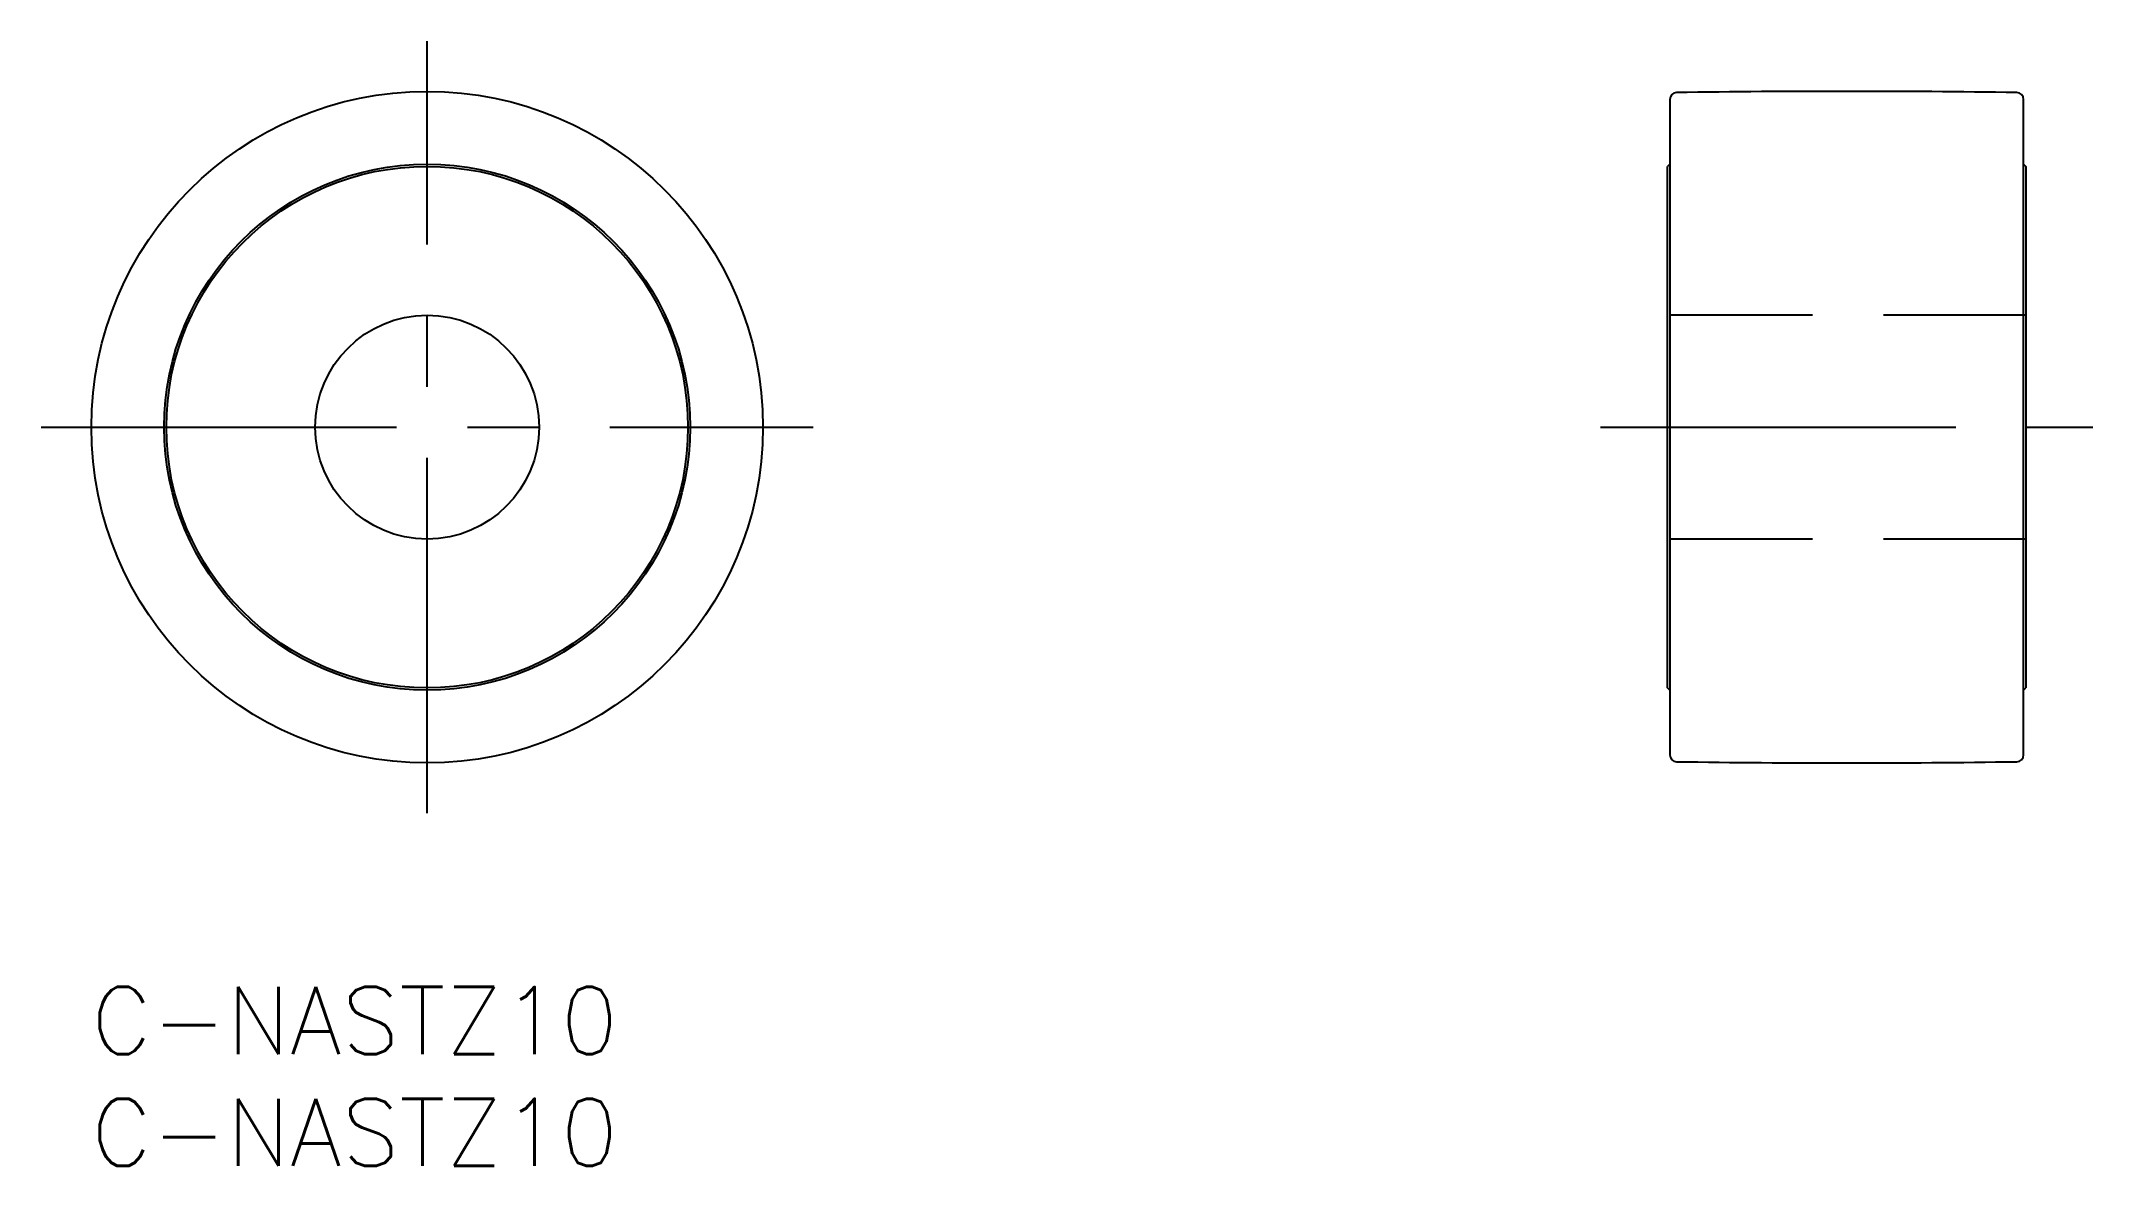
# Model space of a CAD drawing. Extents: x -2.2 to 89.4, y -8 to 42.2.
import ezdxf

# ---------------------------------------------------------------- set-up
doc = ezdxf.new("R2010")
doc.units = 0
doc.header["$LTSCALE"] = 0.5
doc.linetypes.add('CENTER', pattern=[50.8, 31.75, -6.35, 6.35, -6.35])
doc.linetypes.add('DASHED', pattern=[19.05, 12.7, -6.35])
for name, color, linetype in [('MSM_CENTER', 1, 'CENTER'), ('MSM_CONTINUOUS', 7, 'CONTINUOUS'), ('MSM_DASHED', 4, 'DASHED'), ('MSM_PART_NUMBER', 7, 'CONTINUOUS')]:
    doc.layers.add(name, color=color, linetype=linetype)
doc.styles.get("Standard").update_dxf_attribs({"font": 'txt.shx', "height": 3, "bigfont": 'bigfont.shx'})

# ---------------------------------------------------------------- blocks, each defined once
blk = doc.blocks.new('*U14')
at = {"layer": 'MSM_PART_NUMBER'}
blk.add_text('C-NASTZ10', height=3, dxfattribs=at).set_placement((0, -3))
blk = doc.blocks.new('*U15')
at = {"layer": 'MSM_PART_NUMBER'}
blk.add_text('C-NASTZ10', height=3, dxfattribs=at).set_placement((0, -8))

msp = doc.modelspace()

# ---------------------------------------------------------------- linework, layer by layer
at = {"layer": 'MSM_CENTER'}
for p, q in [((15, 7.753), (15, 42.247)), ((-2.247, 25), (32.247, 25)), ((67.406, 25), (89.406, 25))]:
    msp.add_line(p, q, dxfattribs=at)
at = {"layer": 'MSM_CONTINUOUS'}
for p, q in [((70.506, 39.642), (70.506, 10.358)), ((86.306, 10.358), (86.306, 39.642)), ((70.506, 36.75), (70.406, 36.65)), ((86.306, 36.75), (86.406, 36.65)), ((70.406, 13.35), (70.406, 36.65)), ((86.406, 36.65), (86.406, 13.35)), ((70.506, 13.25), (70.406, 13.35)), ((86.306, 13.25), (86.406, 13.35))]:
    msp.add_line(p, q, dxfattribs=at)
for radius in [15, 11.75, 11.65, 5]:
    msp.add_circle((15, 25), radius, dxfattribs=at)
for centre, radius, start, end in [((70.806, 39.642), 0.3, 90.87145, 180), ((78.406, -460), 500, 89.12855, 90.87145), ((86.006, 39.642), 0.3, 0, 89.12855), ((70.806, 10.358), 0.3, 180, 269.12855), ((86.006, 10.358), 0.3, 270.87145, 0), ((78.406, 510), 500, 269.12855, 270.87145)]:
    msp.add_arc(centre, radius, start, end, dxfattribs=at)
at = {"layer": 'MSM_DASHED'}
for p, q in [((86.406, 30), (70.406, 30)), ((86.406, 20), (70.406, 20))]:
    msp.add_line(p, q, dxfattribs=at)

# ---------------------------------------------------------------- block references
at = {"layer": 'MSM_CONTINUOUS'}
for name in ['*U14', '*U15']:
    msp.add_blockref(name, (0, 0), dxfattribs=at)

doc.saveas('drawing.dxf')
